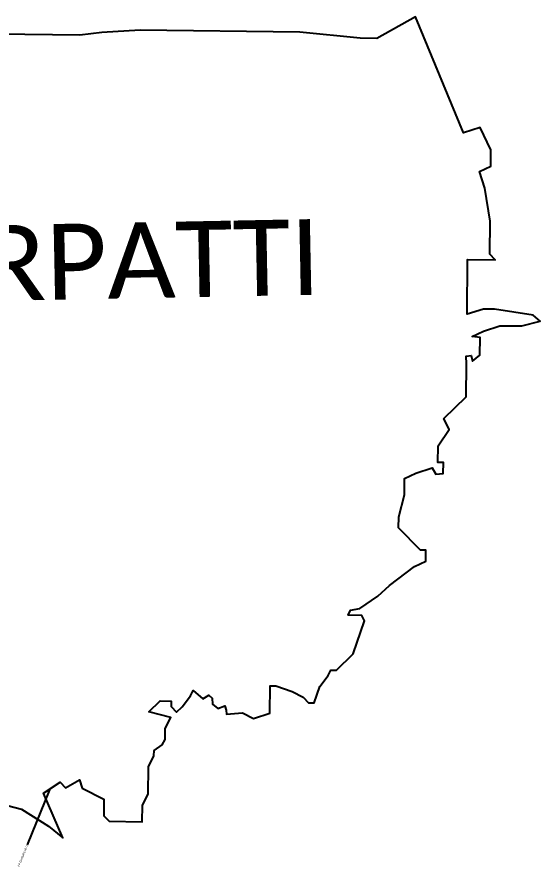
# Model space of a CAD drawing. Header units: metres. Extents: x 253957 to 257026, y 2192713 to 2195379.
# Drawn here: x 255705 to 257026, y 2193127 to 2195272 of the extents above; entities that cross this region are included whole.
import ezdxf
from ezdxf.enums import TextEntityAlignment as Align

# ---------------------------------------------------------------- set-up
doc = ezdxf.new("R2010")
doc.units = ezdxf.units.M
for name, color, linetype in [('CS', 134, 'Continuous'), ('CSMark', 6, 'Continuous'), ('VILLAGE BOUNDRY', 10, 'Continuous'), ('VILLAGE NAME', 250, 'Continuous')]:
    doc.layers.add(name, color=color, linetype=linetype)

msp = doc.modelspace()

# ---------------------------------------------------------------- linework, layer by layer
at = {"layer": 'CS'}
msp.add_line((255787.7, 2193319.2), (255731.3, 2193180.2), dxfattribs=at)
at = {"layer": 'VILLAGE BOUNDRY'}
msp.add_lwpolyline([(255661, 2193284.7), (255716.3, 2193270.2), (255785.3, 2193227.7), (255821.4, 2193198.1), (255772.4, 2193311.2), (255814.3, 2193338.5), (255828, 2193324.4), (255863, 2193344.8), (255869.7, 2193323.9), (255924.9, 2193295.5), (255924.5, 2193253.8), (255938.2, 2193239.8), (256021.5, 2193238.9), (256022, 2193280.5), (256036.2, 2193308.1), (256037, 2193377.6), (256051.2, 2193405.2), (256051.3, 2193419.1), (256072.3, 2193432.7), (256079.4, 2193446.5), (256079.8, 2193474.3), (256093.9, 2193501.9), (256038.6, 2193516.4), (256066.7, 2193543.9), (256094.4, 2193543.5), (256094.3, 2193529.7), (256108, 2193515.6), (256122, 2193529.4), (256143.2, 2193556.9), (256150.3, 2193570.7), (256174.6, 2193549.7), (256189.8, 2193559), (256198.3, 2193551.2), (256199.3, 2193535.5), (256212.2, 2193525.3), (256230, 2193531.3), (256233.1, 2193521.1), (256234.5, 2193510.9), (256274.6, 2193513.7), (256302.3, 2193499.5), (256344.1, 2193512.9), (256344.9, 2193582.3), (256358.8, 2193582.2), (256400.2, 2193567.8), (256427.9, 2193553.6), (256441.6, 2193539.6), (256455.5, 2193539.4), (256469.8, 2193580.9), (256491, 2193608.4), (256498.1, 2193622.2), (256512, 2193622.1), (256554.1, 2193663.2), (256582.8, 2193746.3), (256576.1, 2193760.2), (256541.3, 2193760.6), (256547.3, 2193773.3), (256570.7, 2193777.5), (256616.6, 2193809), (256646.3, 2193835.8), (256709.4, 2193883.7), (256737.3, 2193897.2), (256737.6, 2193925), (256723.8, 2193925.1), (256668.8, 2193981.4), (256669.2, 2194009.1), (256683.7, 2194064.5), (256684.2, 2194106.2), (256712.1, 2194119.7), (256753.9, 2194133.1), (256763.1, 2194116.9), (256781.5, 2194118.9), (256781.9, 2194146.7), (256768, 2194146.8), (256768.5, 2194188.5), (256796.7, 2194229.9), (256783.1, 2194257.8), (256839.3, 2194312.7), (256840.3, 2194396), (256839.1, 2194415.6), (256852.1, 2194416.6), (256855.8, 2194403), (256874, 2194417.8), (256874.8, 2194462.8), (256855, 2194465.3), (256882.9, 2194478.8), (256924.7, 2194492.3), (256980.2, 2194491.6), (257026, 2194503.4), (257008.3, 2194519.1), (256911.3, 2194534.1), (256883.5, 2194534.4), (256841.7, 2194521), (256843.3, 2194659.8), (256912.7, 2194659), (256899, 2194673.1), (256900, 2194756.4), (256887, 2194839.9), (256873.6, 2194881.7), (256901.6, 2194895.2), (256902, 2194936.9), (256874.9, 2194992.8), (256833.1, 2194979.4), (256711.5, 2195272.4), (256613.6, 2195218), (256572, 2195218.5), (256419.4, 2195234.1), (256016.7, 2195238.7), (255919.4, 2195232.9), (255863.8, 2195226.6), (255516.7, 2195230.6)], dxfattribs=at)

# ---------------------------------------------------------------- texts
at = {"layer": 'CSMark'}
msp.add_text('PA-CH43800.00 M', height=5, rotation=67.9134, dxfattribs=at).set_placement((255731, 2193179.3), align=Align.MIDDLE_RIGHT)
at = {"layer": 'VILLAGE NAME', "insert": (254959.2, 2194733), "char_height": 191.456, "attachment_point": 1, "rotation": 1.1028}
msp.add_mtext_dynamic_manual_height_columns('{\\fCalibri|b0|i0|c0|p34;AKKARPATTI}', width=1279.793, gutter_width=957.3, heights=[0], dxfattribs=at)

doc.saveas('drawing.dxf')
